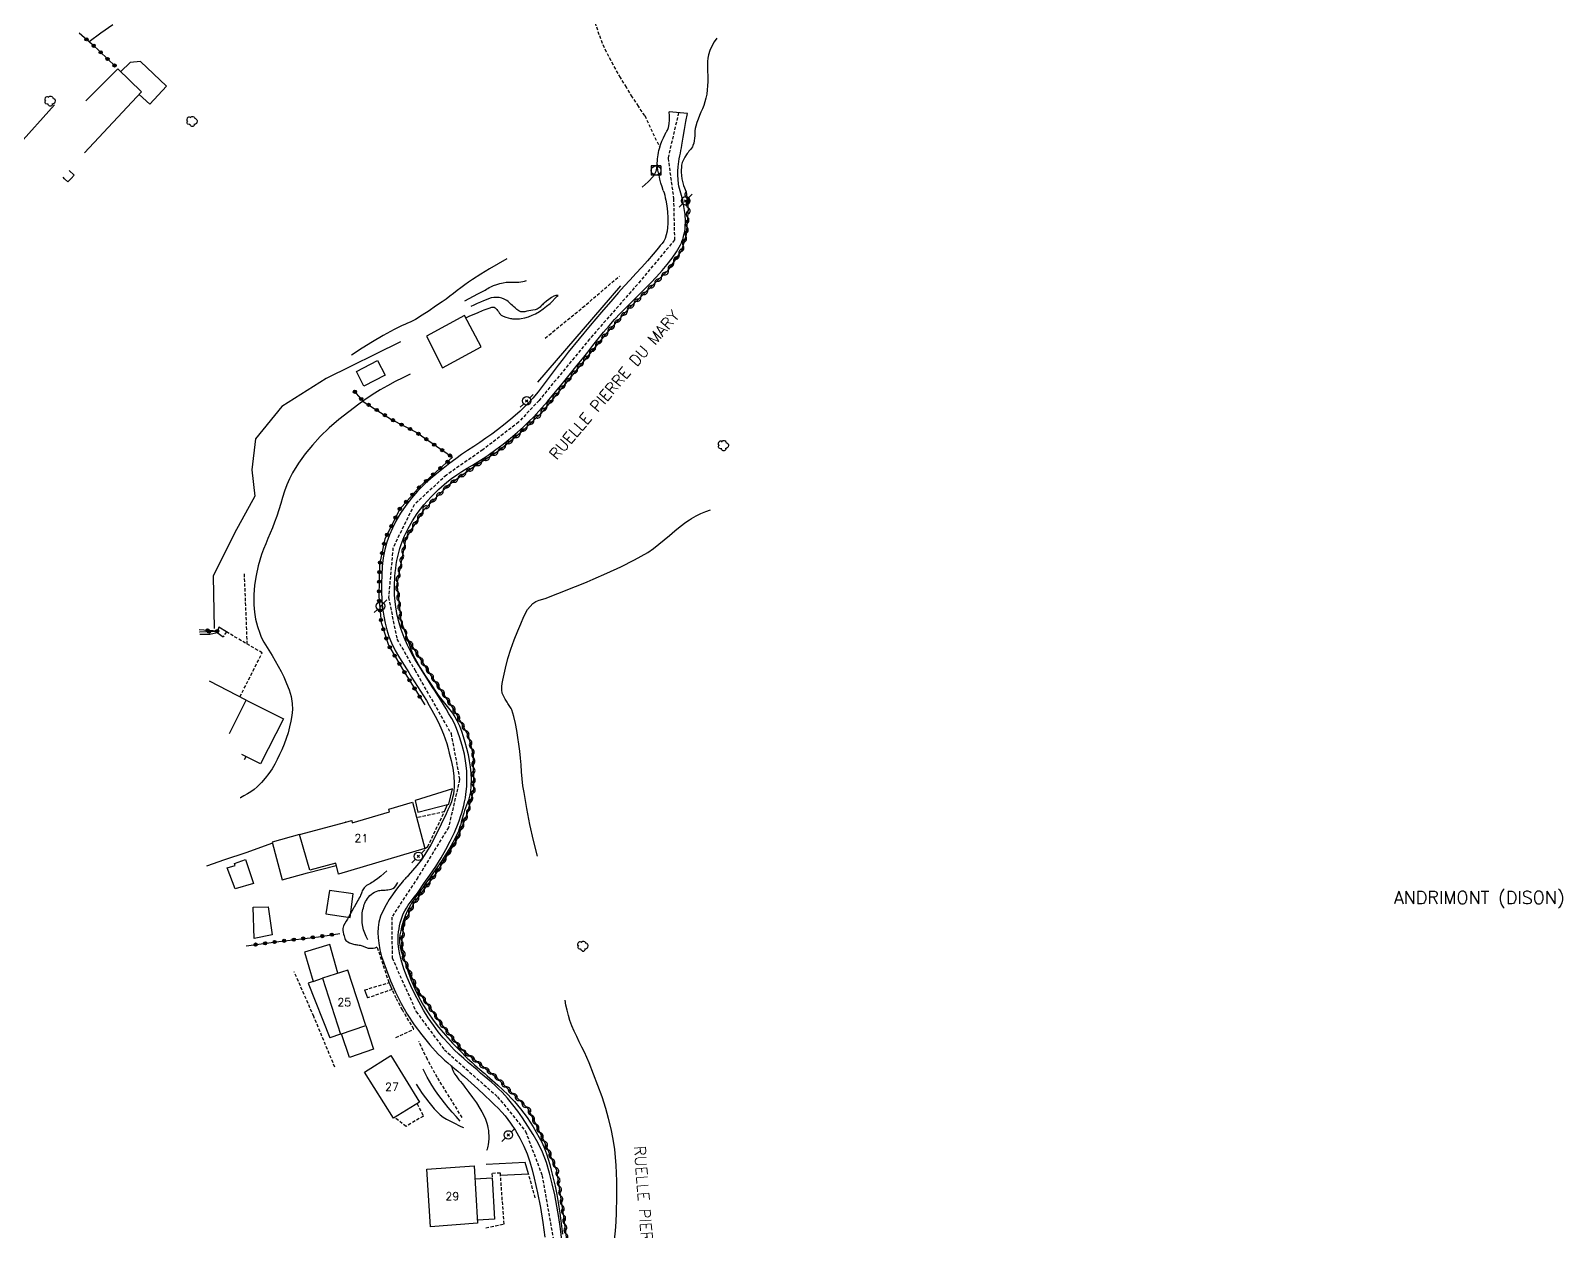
# Model space of a CAD drawing. Header units: millimetres. Extents: x 255999 to 257000, y 144000 to 145001.
# Drawn here: x 256298.5 to 256537.7, y 144705.5 to 144893 of the extents above; entities that cross this region are included whole.
import ezdxf
from ezdxf.enums import TextEntityAlignment as Align

# ---------------------------------------------------------------- set-up
doc = ezdxf.new("R2010")
doc.units = ezdxf.units.MM
doc.linetypes.add('DASHED', pattern=[0.75, 0.5, -0.25])
doc.layers.get('0').update_dxf_attribs({"linetype": 'CONTINUOUS'})
for name, color, linetype in [('W0001', 6, 'DASHED'), ('W0008', 7, 'CONTINUOUS'), ('W0017', 7, 'CONTINUOUS'), ('W0070', 7, 'DASHED'), ('W0101', 7, 'CONTINUOUS'), ('W0104', 1, 'CONTINUOUS'), ('W0105', 7, 'CONTINUOUS'), ('W0112', 1, 'DASHED'), ('W0211', 2, 'CONTINUOUS'), ('W0214', 2, 'CONTINUOUS'), ('W0300', 7, 'CONTINUOUS'), ('W0303', 7, 'CONTINUOUS'), ('W0310', 3, 'CONTINUOUS'), ('W0323', 7, 'CONTINUOUS'), ('W0333', 7, 'CONTINUOUS'), ('W0420', 7, 'CONTINUOUS'), ('W0473', 7, 'CONTINUOUS'), ('W0980', 7, 'CONTINUOUS'), ('W0989', 7, 'CONTINUOUS'), ('W0991', 7, 'CONTINUOUS')]:
    doc.layers.add(name, color=color, linetype=linetype)
doc.styles.get("Standard").update_dxf_attribs({"font": 'romans.shx', "width": 0.85})

# ---------------------------------------------------------------- blocks, each defined once
blk = doc.blocks.new('T300')
for p, q in [((-0.8, 0.51), (-0.86, 0.34)), ((-0.86, 0.34), (-0.86, 0.17)), ((-0.86, 0.17), (-0.74, 0.06)), ((-0.69, 0.63), (-0.8, 0.51)), ((-0.8, -0.06), (-0.74, 0.06)), ((-0.74, 0.06), (-0.69, 0.11)), ((-0.57, 0.69), (-0.69, 0.63)), ((-0.46, 0.69), (-0.57, 0.69)), ((-0.29, 0.63), (-0.46, 0.69)), ((-0.29, 0.63), (-0.17, 0.74)), ((-0.23, 0.57), (-0.29, 0.63)), ((-0.17, 0.74), (-0.06, 0.8)), ((-0.06, 0.8), (0.06, 0.8)), ((0.06, 0.8), (0.23, 0.74)), ((0.23, 0.74), (0.34, 0.63)), ((0.34, 0.63), (0.4, 0.51)), ((0.46, 0.46), (0.34, 0.46)), ((0.4, 0.51), (0.4, 0.46)), ((0.57, 0.4), (0.46, 0.46)), ((0.57, 0.4), (0.69, 0.29)), ((0.69, 0.29), (0.74, 0.17)), ((0.74, 0.06), (0.69, -0.17)), ((0.74, 0.17), (0.74, 0.06)), ((-0.8, -0.17), (-0.8, -0.06)), ((-0.8, -0.23), (-0.8, -0.17)), ((-0.74, -0.34), (-0.8, -0.23)), ((-0.69, -0.4), (-0.74, -0.34)), ((-0.51, -0.46), (-0.69, -0.4)), ((-0.4, -0.46), (-0.51, -0.46)), ((-0.4, -0.46), (-0.34, -0.46)), ((-0.34, -0.46), (-0.34, -0.4)), ((-0.34, -0.51), (-0.34, -0.46)), ((-0.29, -0.63), (-0.34, -0.51)), ((-0.17, -0.74), (-0.29, -0.63)), ((-0.06, -0.8), (-0.17, -0.74)), ((0.06, -0.8), (-0.06, -0.8)), ((0.17, -0.74), (0.06, -0.8)), ((0.23, -0.69), (0.17, -0.74)), ((0.29, -0.46), (0.23, -0.46)), ((0.29, -0.63), (0.23, -0.69)), ((0.46, -0.4), (0.29, -0.46)), ((0.34, -0.51), (0.29, -0.63)), ((0.34, -0.51), (0.34, -0.46)), ((0.57, -0.34), (0.46, -0.4)), ((0.63, -0.29), (0.57, -0.34)), ((0.69, -0.17), (0.63, -0.29))]:
    blk.add_line(p, q)
blk = doc.blocks.new('T420')
for p, q in [((0.75, 0.75), (-0.75, 0.75)), ((-0.75, 0.75), (-0.75, -0.75)), ((0.75, 0.75), (0.75, -0.75)), ((0.75, -0.75), (-0.75, -0.75))]:
    blk.add_line(p, q)
blk.add_ellipse((0, 0), major_axis=(-0.53, 0.53), ratio=1, start_param=3.926991, end_param=10.210176)
blk = doc.blocks.new('T473')
for p, q in [((-0.166667, 0.166667), (0.166667, -0.166667)), ((-0.166667, -0.166667), (0.166667, 0.166667)), ((0.500001, 0.500001), (1.000002, 1.000002)), ((-1.000002, -1.000002), (-0.500001, -0.500001))]:
    blk.add_line(p, q)
blk.add_ellipse((0, 0), major_axis=(0.471405, 0.471405), ratio=1, start_param=5.4977871438, end_param=11.780972451)
blk = doc.blocks.new('t310o')
at = {"color": 0, "linetype": 'Continuous'}
for centre, start, end in [((-0.5, 0.38), 216.8699, 323.1304), ((0.5, -0.37), 36.8699, 143.1303)]:
    blk.add_arc(centre, 0.625, start, end, dxfattribs=at)
blk = doc.blocks.new('t323o')
at = {"color": 0, "linetype": 'Continuous'}
for radius in [0.25, 0.15]:
    blk.add_circle((0, 0), radius, dxfattribs=at)

msp = doc.modelspace()

# ---------------------------------------------------------------- linework, layer by layer
at = {"layer": 'W0001'}
msp.add_lwpolyline([(256399.64, 144880.2), (256398, 144873.11), (256398.86, 144866.81), (256399.01, 144860.33), (256393.7, 144853.96), (256385.75, 144844.86), (256377.85, 144835.26), (256374.67, 144831.87), (256369.09, 144827.57), (256363.38, 144823.6), (256358.35, 144818.98), (256355.05, 144812.25), (256354.35, 144804.49), (256355.67, 144797.97), (256358.45, 144793.16), (256364.11, 144783.23), (256365.46, 144776.04), (256363.72, 144768.57), (256358.92, 144760.77), (256354.86, 144754.57), (256354.91, 144748.19), (256358.67, 144739.78), (256363.07, 144733.83), (256371.39, 144726.48), (256375.76, 144721.09), (256378.32, 144714.22), (256380.05, 144704.44)], dxfattribs=at)
at = {"layer": 'W0008'}
for points in [[(256381.41, 144704.08), (256381.19, 144705.87), (256380.95, 144707.65), (256380.66, 144709.43), (256380.3, 144711.2), (256379.92, 144712.89), (256379.5, 144714.57), (256379, 144716.24), (256378.38, 144717.86), (256377.72, 144719.26), (256376.96, 144720.61), (256376.13, 144721.91), (256375.27, 144723.19), (256374.53, 144724.24), (256373.76, 144725.26), (256372.94, 144726.25), (256372.08, 144727.2), (256371.55, 144727.74), (256371.01, 144728.25), (256370.45, 144728.75), (256369.88, 144729.24), (256369.31, 144729.72), (256368.74, 144730.19), (256368.17, 144730.68), (256367.6, 144731.17), (256366.85, 144731.82), (256366.09, 144732.47), (256365.33, 144733.13), (256364.61, 144733.83), (256363.75, 144734.74), (256362.91, 144735.68), (256362.1, 144736.66), (256361.35, 144737.67), (256360.55, 144738.84), (256359.82, 144740.04), (256359.13, 144741.27), (256358.48, 144742.52), (256357.86, 144743.82), (256357.28, 144745.14), (256356.76, 144746.48), (256356.33, 144747.86), (256356.13, 144748.7), (256355.96, 144749.55), (256355.86, 144750.41), (256355.85, 144751.27), (256355.87, 144751.76), (256355.92, 144752.24), (256355.99, 144752.73), (256356.08, 144753.2), (256356.19, 144753.68), (256356.32, 144754.15), (256356.48, 144754.61), (256356.66, 144755.06), (256356.89, 144755.53), (256357.15, 144755.98), (256357.43, 144756.42), (256357.74, 144756.83), (256358.05, 144757.24), (256358.37, 144757.65), (256358.68, 144758.06), (256358.98, 144758.48), (256359.89, 144759.8), (256360.82, 144761.12), (256361.72, 144762.46), (256362.57, 144763.83), (256363.31, 144765.13), (256364, 144766.44), (256364.65, 144767.79), (256365.21, 144769.17), (256365.42, 144769.73), (256365.61, 144770.29), (256365.79, 144770.86), (256365.96, 144771.43), (256366.11, 144772.01), (256366.24, 144772.59), (256366.35, 144773.17), (256366.44, 144773.76), (256366.56, 144774.97), (256366.6, 144776.18), (256366.56, 144777.4), (256366.44, 144778.61), (256366.2, 144779.99), (256365.87, 144781.36), (256365.46, 144782.7), (256364.98, 144784.02), (256364.63, 144784.81), (256364.22, 144785.58), (256363.79, 144786.32), (256363.35, 144787.07), (256362.94, 144787.77), (256362.51, 144788.47), (256362.07, 144789.15), (256361.63, 144789.84), (256361.19, 144790.52), (256360.75, 144791.21), (256360.31, 144791.9), (256359.89, 144792.59), (256359.21, 144793.68), (256358.53, 144794.77), (256357.89, 144795.89), (256357.31, 144797.04), (256356.8, 144798.24), (256356.34, 144799.46), (256355.96, 144800.7), (256355.66, 144801.97), (256355.44, 144803.41), (256355.31, 144804.86), (256355.29, 144806.31), (256355.34, 144807.76), (256355.4, 144808.4), (256355.47, 144809.03), (256355.55, 144809.66), (256355.66, 144810.28), (256355.79, 144810.91), (256355.94, 144811.53), (256356.12, 144812.14), (256356.32, 144812.74), (256356.82, 144814.03), (256357.41, 144815.27), (256358.09, 144816.47), (256358.85, 144817.62), (256359.88, 144818.95), (256360.99, 144820.2), (256362.19, 144821.38), (256363.44, 144822.48), (256364.21, 144823.09), (256365, 144823.65), (256365.82, 144824.17), (256366.65, 144824.68), (256367.48, 144825.17), (256368.31, 144825.67), (256369.12, 144826.19), (256369.92, 144826.74), (256371.1, 144827.59), (256372.26, 144828.46), (256373.4, 144829.35), (256374.51, 144830.29), (256375.38, 144831.08), (256376.22, 144831.9), (256377.04, 144832.73), (256377.84, 144833.59), (256379.17, 144835.09), (256380.45, 144836.63), (256381.72, 144838.18), (256382.98, 144839.73), (256383.82, 144840.75), (256384.64, 144841.79), (256385.46, 144842.82), (256386.28, 144843.86), (256387.11, 144844.89), (256387.94, 144845.91), (256388.79, 144846.92), (256389.66, 144847.92), (256390.56, 144848.9), (256391.49, 144849.85), (256392.44, 144850.79), (256393.39, 144851.72), (256394.34, 144852.65), (256395.28, 144853.59), (256396.19, 144854.57), (256397.07, 144855.57), (256397.85, 144856.51), (256398.62, 144857.47), (256399.33, 144858.47), (256399.93, 144859.55), (256400.08, 144859.89), (256400.22, 144860.23), (256400.34, 144860.58), (256400.44, 144860.93), (256400.53, 144861.28), (256400.61, 144861.64), (256400.66, 144862.01), (256400.7, 144862.37), (256400.73, 144863.33), (256400.65, 144864.29), (256400.52, 144865.23), (256400.36, 144866.17), (256400.29, 144866.54), (256400.19, 144866.91), (256400.09, 144867.28), (256399.98, 144867.64), (256399.87, 144868.01), (256399.77, 144868.38), (256399.68, 144868.75), (256399.62, 144869.12), (256399.56, 144869.78), (256399.54, 144870.43), (256399.55, 144871.09), (256399.6, 144871.74), (256399.64, 144872.17), (256399.7, 144872.6), (256399.76, 144873.02), (256399.84, 144873.45), (256399.93, 144873.87), (256400.01, 144874.29), (256400.09, 144874.71), (256400.17, 144875.14), (256400.38, 144876.37), (256400.59, 144877.61), (256400.8, 144878.84), (256401.02, 144880.07)], [(256397.24, 144868.04), (256397.06, 144868.63), (256396.9, 144869.23), (256396.74, 144869.83), (256396.6, 144870.43), (256396.51, 144870.82), (256396.42, 144871.21), (256396.35, 144871.61), (256396.32, 144872.02), (256396.32, 144872.34), (256396.33, 144872.67), (256396.35, 144873), (256396.39, 144873.33), (256396.44, 144873.65), (256396.5, 144873.98), (256396.57, 144874.3), (256396.65, 144874.62), (256396.83, 144875.19), (256397.05, 144875.75), (256397.3, 144876.3), (256397.55, 144876.84), (256397.61, 144876.97), (256397.68, 144877.1), (256397.75, 144877.22), (256397.82, 144877.35), (256397.89, 144877.48), (256397.96, 144877.61), (256398.01, 144877.74), (256398.06, 144877.88), (256398.18, 144878.48), (256398.24, 144879.1), (256398.24, 144879.71), (256398.18, 144880.33)], [(256401.02, 144880.07), (256398.18, 144880.33)], [(256397.24, 144868.04), (256397.37, 144867.68), (256397.48, 144867.31), (256397.57, 144866.93), (256397.64, 144866.56), (256397.79, 144865.65), (256397.9, 144864.73), (256397.97, 144863.81), (256397.96, 144862.89), (256397.92, 144862.29), (256397.85, 144861.7), (256397.72, 144861.11), (256397.53, 144860.55), (256397.32, 144860.16), (256397.07, 144859.8), (256396.79, 144859.46), (256396.52, 144859.12), (256395.67, 144858.09), (256394.79, 144857.07), (256393.89, 144856.07), (256392.98, 144855.08), (256392.06, 144854.09), (256391.15, 144853.11), (256390.25, 144852.11), (256389.36, 144851.1), (256387.6, 144849.05), (256385.86, 144846.98), (256384.13, 144844.89), (256382.42, 144842.8), (256381.61, 144841.78), (256380.83, 144840.75), (256380.06, 144839.72), (256379.29, 144838.68), (256378.51, 144837.64), (256377.7, 144836.62), (256376.87, 144835.63), (256375.99, 144834.67), (256374.9, 144833.61), (256373.76, 144832.6), (256372.58, 144831.63), (256371.39, 144830.69), (256370.48, 144830.01), (256369.55, 144829.35), (256368.61, 144828.71), (256367.66, 144828.08), (256366.71, 144827.45), (256365.77, 144826.81), (256364.84, 144826.15), (256363.93, 144825.47), (256362.63, 144824.44), (256361.33, 144823.38), (256360.08, 144822.27), (256358.9, 144821.08), (256357.95, 144819.98), (256357.06, 144818.84), (256356.24, 144817.64), (256355.5, 144816.39), (256354.96, 144815.33), (256354.49, 144814.25), (256354.09, 144813.13), (256353.78, 144811.99), (256353.53, 144810.67), (256353.38, 144809.35), (256353.31, 144808.01), (256353.28, 144806.69), (256353.28, 144805.4), (256353.32, 144804.11), (256353.42, 144802.82), (256353.6, 144801.55), (256353.81, 144800.49), (256354.08, 144799.44), (256354.41, 144798.41), (256354.8, 144797.41), (256355.39, 144796.2), (256356.08, 144795.04), (256356.8, 144793.9), (256357.51, 144792.77), (256357.96, 144792.03), (256358.42, 144791.3), (256358.89, 144790.57), (256359.36, 144789.84), (256359.82, 144789.11), (256360.28, 144788.38), (256360.72, 144787.63), (256361.14, 144786.88), (256361.63, 144785.97), (256362.1, 144785.05), (256362.54, 144784.11), (256362.94, 144783.16), (256363.2, 144782.42), (256363.44, 144781.68), (256363.64, 144780.92), (256363.81, 144780.16)], [(256363.81, 144780.16), (256364.12, 144779), (256364.37, 144777.82), (256364.53, 144776.62), (256364.6, 144775.42), (256364.6, 144774.86), (256364.55, 144774.32), (256364.48, 144773.77), (256364.36, 144773.23), (256364.16, 144772.57), (256363.9, 144771.93), (256363.62, 144771.3), (256363.33, 144770.68), (256362.58, 144769.06), (256361.8, 144767.44), (256360.97, 144765.86), (256360.04, 144764.32), (256359.43, 144763.46), (256358.78, 144762.63), (256358.09, 144761.83), (256357.4, 144761.04), (256357.3, 144760.91), (256357.19, 144760.79), (256357.08, 144760.67), (256356.96, 144760.56), (256356.85, 144760.44), (256356.74, 144760.32), (256356.63, 144760.2), (256356.52, 144760.07), (256355.98, 144759.4), (256355.46, 144758.72), (256354.95, 144758.03), (256354.46, 144757.32)], [(256354.46, 144757.32), (256353.99, 144756.47), (256353.52, 144755.61), (256353.11, 144754.72), (256352.83, 144753.77), (256352.71, 144752.95), (256352.68, 144752.13), (256352.73, 144751.32), (256352.82, 144750.51), (256353.01, 144749.46), (256353.28, 144748.43), (256353.61, 144747.43), (256353.97, 144746.43), (256354.68, 144744.62), (256355.45, 144742.83), (256356.31, 144741.08), (256357.27, 144739.38), (256358.36, 144737.73), (256359.54, 144736.15), (256360.79, 144734.62), (256362.12, 144733.16), (256362.6, 144732.68), (256363.1, 144732.21), (256363.61, 144731.77), (256364.13, 144731.33), (256364.66, 144730.9), (256365.18, 144730.47), (256365.7, 144730.04), (256366.21, 144729.59), (256367.26, 144728.66), (256368.3, 144727.72), (256369.34, 144726.77), (256370.35, 144725.8), (256370.92, 144725.25), (256371.49, 144724.69), (256372.04, 144724.11), (256372.55, 144723.5), (256373.38, 144722.38), (256374.16, 144721.22), (256374.87, 144720.02), (256375.5, 144718.77), (256376, 144717.56), (256376.41, 144716.32), (256376.77, 144715.06), (256377.09, 144713.79), (256377.62, 144711.51), (256378.07, 144709.2), (256378.45, 144706.88), (256378.78, 144704.56)]]:
    msp.add_lwpolyline(points, dxfattribs=at)
at = {"layer": 'W0017'}
for points in [[(256290.14, 144881.02), (256292.72, 144878.6), (256296.43, 144874.99), (256302.2, 144881.45)], [(256396.31, 144872.14), (256396.12, 144871.02), (256395.71, 144870.28), (256394.9, 144869.39), (256393.95, 144868.59)], [(256324.9, 144798.75), (256326.43, 144798.76), (256327.57, 144799.03)]]:
    msp.add_lwpolyline(points, dxfattribs=at)
at = {"layer": 'W0070'}
for points in [[(256394.37, 144879.75), (256393.38, 144881.21), (256392.42, 144882.68), (256391.49, 144884.18), (256390.59, 144885.69), (256389.84, 144887), (256389.1, 144888.32), (256388.41, 144889.66), (256387.78, 144891.03), (256387.26, 144892.39), (256386.79, 144893.77), (256386.38, 144895.17), (256386.01, 144896.58), (256385.46, 144898.75), (256384.96, 144900.94), (256384.57, 144903.16), (256384.35, 144905.41), (256384.33, 144905.99)], [(256394.37, 144879.75), (256396.7, 144874.77)]]:
    msp.add_lwpolyline(points, dxfattribs=at)
at = {"layer": 'W0101'}
msp.add_lwpolyline([(256306.89, 144873.93), (256315.77, 144883.47), (256312.08, 144887.08), (256307.1, 144882.06)], dxfattribs=at)
for points in [[(256366.21, 144848.52), (256360.29, 144845.3), (256362.79, 144840.37), (256368.82, 144843.64)], [(256340.45, 144767.46), (256347.67, 144769.39), (256347.65, 144769.4), (256348.62, 144769.65), (256348.69, 144769.3), (256354.52, 144771), (256354.4, 144771.43), (256358.11, 144772.52), (256360.04, 144765.26), (256346.53, 144761.25), (256346.11, 144762.96), (256342.04, 144761.91)], [(256350.81, 144737.63), (256347.98, 144746.27), (256344.06, 144745.01), (256346.86, 144736.26)], [(256354.7, 144732.94), (256359.2, 144725.64), (256355.15, 144723.14), (256350.62, 144730.33)], [(256367.7, 144715.71), (256368.26, 144706.73), (256360.93, 144706.2), (256360.34, 144715.21)]]:
    msp.add_lwpolyline(points, close=True, dxfattribs=at)
at = {"layer": 'W0104'}
for points in [[(256315.4, 144883.06), (256317.08, 144881.55), (256319.7, 144884.36), (256315.6, 144888.2), (256314, 144888.05), (256312.55, 144886.63)], [(256303.77, 144869.9), (256303.53, 144870.13)], [(256304.49, 144871.18), (256305.24, 144870.44), (256304.77, 144869.94)], [(256304.77, 144869.94), (256304.28, 144869.41), (256303.77, 144869.9)], [(256332.13, 144788.47), (256326.41, 144791.39)], [(256329.54, 144783.25), (256332.13, 144788.47), (256337.97, 144785.54)], [(256337.97, 144785.54), (256334.38, 144778.48), (256331.42, 144779.98)], [(256331.88, 144779.19), (256332.1, 144779.64)], [(256340.45, 144767.46), (256336.2, 144766.29), (256337.73, 144760.37), (256341.7, 144761.47), (256346.19, 144762.63)], [(256346.44, 144745.78), (256345.19, 144750.26), (256341.23, 144749.08), (256342.56, 144744.52), (256344.06, 144745.01)], [(256342.56, 144744.52), (256341.79, 144744.23), (256345.17, 144735.68)], [(256346.85, 144736.27), (256345.17, 144735.68)], [(256350.81, 144737.63), (256352.01, 144733.91), (256348.24, 144732.61), (256346.99, 144736.31)], [(256367.82, 144713.69), (256370.53, 144713.83), (256370.9, 144707.39), (256368.23, 144707.22)]]:
    msp.add_lwpolyline(points, dxfattribs=at)
for points in [[(256353.81, 144839.22), (256350.5, 144837.52), (256349.33, 144839.79), (256352.64, 144841.49)], [(256364.35, 144774.6), (256358.51, 144772.77), (256358.94, 144770.97), (256363.75, 144772.2)], [(256332.03, 144763.55), (256333.25, 144759.79), (256330.38, 144758.98), (256329.14, 144762.25), (256330.41, 144762.64), (256330.31, 144762.95), (256332.03, 144763.55)], [(256348.81, 144758.19), (256345.11, 144758.71), (256344.57, 144755.08), (256348.35, 144754.49), (256348.81, 144758.19)], [(256333.36, 144751.23), (256333.21, 144756.1), (256335.56, 144756.18), (256336.2, 144751.78)]]:
    msp.add_lwpolyline(points, close=True, dxfattribs=at)
at = {"layer": 'W0105'}
for points in [[(256329.03, 144799.11), (256327.86, 144799.86), (256327.57, 144799.03)], [(256327.57, 144799.03), (256328.54, 144798.36)], [(256363.09, 144771.03), (256363.54, 144772.14)], [(256354.93, 144743.27), (256354.44, 144744.32)], [(256350.62, 144743.18), (256351.08, 144741.93)], [(256371.85, 144714.23), (256376.21, 144714.47), (256375.71, 144716.23), (256369.6, 144715.92)]]:
    msp.add_lwpolyline(points, dxfattribs=at)
at = {"layer": 'W0112'}
for points in [[(256378.81, 144845.01), (256384.66, 144849.76), (256390.4, 144854.69)], [(256332.3, 144797.19), (256331.85, 144808.32)], [(256331.15, 144788.97), (256334.62, 144795.84), (256329.03, 144799.11), (256328.54, 144798.36)], [(256360.04, 144765.26), (256360.46, 144765.53), (256363.09, 144771.03), (256358.76, 144770.06)], [(256350.62, 144743.18), (256354.44, 144744.32), (256352.6, 144749.89)], [(256345.97, 144731.12), (256342.68, 144739.02), (256339.63, 144746.02)], [(256355.51, 144735.73), (256358.3, 144737.07), (256356.53, 144740.05), (256355.55, 144741.88), (256354.93, 144743.27), (256351.08, 144741.93)], [(256365.85, 144723.26), (256361.97, 144729.53), (256360.42, 144732.31), (256359.08, 144735.13)], [(256358.81, 144725.4), (256359.79, 144723.48), (256357.09, 144721.87), (256355.3, 144723.23)], [(256369.55, 144706.02), (256372.39, 144706.62), (256371.82, 144714.58), (256370.46, 144714.5), (256370.53, 144713.83)], [(256377.26, 144710.69), (256376.21, 144714.47)]]:
    msp.add_lwpolyline(points, dxfattribs=at)
at = {"layer": 'W0211'}
for points in [[(256405.61, 144891.86), (256405.18, 144891.26), (256404.82, 144890.62), (256404.53, 144889.94), (256404.32, 144889.24), (256404.21, 144888.72), (256404.16, 144888.19), (256404.15, 144887.67), (256404.16, 144887.14), (256404.18, 144886.62), (256404.2, 144886.1), (256404.21, 144885.58), (256404.19, 144885.06), (256404.15, 144884.41), (256404.11, 144883.76), (256404.04, 144883.12), (256403.92, 144882.48), (256403.77, 144881.92), (256403.58, 144881.36), (256403.36, 144880.82), (256403.13, 144880.29), (256402.9, 144879.76), (256402.68, 144879.22), (256402.48, 144878.67), (256402.32, 144878.11), (256402.24, 144877.74), (256402.2, 144877.36), (256402.18, 144876.97), (256402.16, 144876.59), (256402.14, 144876.21), (256402.09, 144875.82), (256402.02, 144875.44), (256401.89, 144875.07), (256401.8, 144874.87), (256401.68, 144874.68), (256401.55, 144874.51), (256401.4, 144874.34), (256401.26, 144874.18), (256401.12, 144874.01), (256400.99, 144873.84), (256400.87, 144873.66), (256400.64, 144873.27), (256400.4, 144872.87), (256400.21, 144872.44), (256400.1, 144871.99), (256400.05, 144870.92), (256400.15, 144869.86), (256400.42, 144868.82), (256400.83, 144867.84)], [(256372.84, 144857.37), (256371.46, 144856.61), (256370.1, 144855.82), (256368.76, 144854.99), (256367.44, 144854.14), (256366.84, 144853.72), (256366.25, 144853.3), (256365.66, 144852.86), (256365.08, 144852.42), (256364.5, 144851.98), (256363.92, 144851.54), (256363.33, 144851.11), (256362.74, 144850.68), (256361.71, 144849.97), (256360.68, 144849.26), (256359.63, 144848.57), (256358.55, 144847.93), (256358.15, 144847.71), (256357.74, 144847.51), (256357.32, 144847.32), (256356.9, 144847.14), (256356.48, 144846.95), (256356.06, 144846.77), (256355.65, 144846.57), (256355.24, 144846.36), (256353.54, 144845.42), (256351.86, 144844.44), (256350.21, 144843.41), (256348.58, 144842.35)], [(256380.82, 144851.68), (256380.66, 144851.67), (256380.5, 144851.64), (256380.34, 144851.6), (256380.19, 144851.55), (256379.78, 144851.32), (256379.39, 144851.05), (256379.02, 144850.75), (256378.66, 144850.46), (256378.52, 144850.35), (256378.39, 144850.22), (256378.26, 144850.09), (256378.14, 144849.97), (256378.01, 144849.84), (256377.87, 144849.72), (256377.72, 144849.62), (256377.55, 144849.53), (256377.24, 144849.42), (256376.9, 144849.36), (256376.57, 144849.33), (256376.24, 144849.28), (256375.96, 144849.22), (256375.66, 144849.13), (256375.35, 144849.08), (256375.03, 144849.1), (256374.69, 144849.25), (256374.39, 144849.48), (256374.13, 144849.73), (256373.87, 144849.96), (256373.69, 144850.11), (256373.52, 144850.26), (256373.35, 144850.42), (256373.18, 144850.57), (256373.01, 144850.73), (256372.82, 144850.87), (256372.63, 144851), (256372.42, 144851.11), (256372.02, 144851.25), (256371.61, 144851.33), (256371.2, 144851.37), (256370.78, 144851.36), (256370.37, 144851.28), (256369.97, 144851.14), (256369.58, 144850.98), (256369.2, 144850.82), (256368.69, 144850.61), (256368.19, 144850.4), (256367.69, 144850.17), (256367.2, 144849.93)], [(256357.75, 144839.39), (256356.56, 144838.81), (256355.38, 144838.2), (256354.21, 144837.57), (256353.06, 144836.9), (256352.2, 144836.38), (256351.35, 144835.84), (256350.52, 144835.27), (256349.7, 144834.68), (256348.13, 144833.5), (256346.59, 144832.28), (256345.1, 144830.99), (256343.69, 144829.61), (256342.48, 144828.3), (256341.33, 144826.92), (256340.27, 144825.47), (256339.34, 144823.94), (256338.88, 144823.02), (256338.47, 144822.07), (256338.12, 144821.1), (256337.8, 144820.12), (256337.51, 144819.15), (256337.21, 144818.17), (256336.9, 144817.19), (256336.56, 144816.23), (256336.23, 144815.38), (256335.89, 144814.55), (256335.53, 144813.71), (256335.18, 144812.88), (256334.84, 144812.04), (256334.52, 144811.19), (256334.23, 144810.32), (256333.99, 144809.45), (256333.67, 144807.94), (256333.43, 144806.42), (256333.3, 144804.88), (256333.3, 144803.34), (256333.4, 144802.2), (256333.59, 144801.08), (256333.87, 144799.97), (256334.23, 144798.89), (256334.42, 144798.42), (256334.64, 144797.97), (256334.88, 144797.53), (256335.13, 144797.1), (256335.39, 144796.68), (256335.66, 144796.26), (256335.91, 144795.83), (256336.16, 144795.4), (256336.63, 144794.58), (256337.11, 144793.76), (256337.57, 144792.93), (256337.98, 144792.07), (256338.41, 144791.07), (256338.81, 144790.05), (256339.13, 144789), (256339.32, 144787.91), (256339.34, 144786.98), (256339.26, 144786.06), (256339.1, 144785.15), (256338.91, 144784.26), (256338.67, 144783.35), (256338.37, 144782.45), (256338.04, 144781.57), (256337.68, 144780.7), (256337.34, 144779.94), (256336.98, 144779.19), (256336.59, 144778.45), (256336.16, 144777.74), (256335.64, 144776.98), (256335.1, 144776.25), (256334.5, 144775.56), (256333.85, 144774.91), (256333.37, 144774.51), (256332.85, 144774.15), (256332.31, 144773.81), (256331.77, 144773.49), (256331.5, 144773.34), (256331.21, 144773.21), (256331.2, 144773.2)], [(256357.28, 144798.14), (256357.52, 144797.34), (256357.8, 144796.54), (256358.12, 144795.76), (256358.48, 144795), (256359.25, 144793.59), (256360.1, 144792.22), (256360.99, 144790.88), (256361.9, 144789.55), (256362.28, 144789.01), (256362.69, 144788.49), (256363.1, 144787.97), (256363.52, 144787.46), (256363.94, 144786.94), (256364.33, 144786.4), (256364.7, 144785.85), (256365.04, 144785.27), (256365.43, 144784.46), (256365.75, 144783.61), (256366.03, 144782.75), (256366.29, 144781.89), (256366.54, 144780.93), (256366.77, 144779.96), (256366.96, 144778.99), (256367.09, 144778.01), (256367.18, 144777.04), (256367.24, 144776.06), (256367.23, 144775.09), (256367.13, 144774.11), (256367.05, 144773.68), (256366.95, 144773.26), (256366.82, 144772.85), (256366.68, 144772.44), (256366.53, 144772.03), (256366.38, 144771.63), (256366.24, 144771.22), (256366.11, 144770.81), (256366, 144770.46), (256365.91, 144770.11), (256365.81, 144769.75), (256365.72, 144769.4), (256365.62, 144769.04), (256365.51, 144768.69), (256365.39, 144768.34), (256365.26, 144768), (256364.85, 144767.1), (256364.4, 144766.23), (256363.91, 144765.38), (256363.41, 144764.54), (256362.61, 144763.28), (256361.76, 144762.05), (256360.9, 144760.84), (256360.04, 144759.63), (256359.75, 144759.23), (256359.46, 144758.84), (256359.16, 144758.45), (256358.86, 144758.06), (256358.56, 144757.66), (256358.28, 144757.26), (256358.01, 144756.85), (256357.77, 144756.42), (256357.34, 144755.6), (256356.97, 144754.75), (256356.65, 144753.88), (256356.39, 144752.99), (256356.25, 144752.4), (256356.14, 144751.8), (256356.08, 144751.19), (256356.09, 144750.58), (256356.18, 144749.86), (256356.34, 144749.17), (256356.58, 144748.49), (256356.87, 144747.83)], [(256354.11, 144761.78), (256353.63, 144761.37), (256353.15, 144760.97), (256352.66, 144760.58), (256352.15, 144760.2), (256351.96, 144760.07), (256351.75, 144759.95), (256351.54, 144759.83), (256351.33, 144759.72), (256351.12, 144759.6), (256350.92, 144759.47), (256350.72, 144759.31), (256350.55, 144759.14), (256350.44, 144758.99), (256350.34, 144758.82), (256350.26, 144758.65), (256350.19, 144758.48), (256350.12, 144758.3), (256350.06, 144758.13), (256349.99, 144757.96), (256349.91, 144757.79), (256349.79, 144757.55), (256349.66, 144757.32), (256349.53, 144757.09), (256349.4, 144756.85), (256349.26, 144756.62), (256349.13, 144756.39), (256349, 144756.16), (256348.87, 144755.93), (256348.63, 144755.51), (256348.38, 144755.09), (256348.15, 144754.66), (256347.92, 144754.23), (256347.73, 144753.9), (256347.52, 144753.55), (256347.34, 144753.19), (256347.23, 144752.8), (256347.22, 144752.49), (256347.26, 144752.19), (256347.33, 144751.9), (256347.41, 144751.61), (256347.46, 144751.43), (256347.51, 144751.24), (256347.59, 144751.05), (256347.71, 144750.88), (256347.98, 144750.68), (256348.28, 144750.54), (256348.59, 144750.44), (256348.9, 144750.35), (256349.07, 144750.3), (256349.24, 144750.26), (256349.41, 144750.23), (256349.58, 144750.21), (256349.75, 144750.18), (256349.92, 144750.16), (256350.09, 144750.13), (256350.26, 144750.08), (256350.39, 144750.04), (256350.52, 144749.99), (256350.65, 144749.93), (256350.78, 144749.87), (256350.9, 144749.82), (256351.04, 144749.77), (256351.17, 144749.73), (256351.32, 144749.7), (256351.64, 144749.69), (256351.97, 144749.72), (256352.29, 144749.78), (256352.6, 144749.89)], [(256356.87, 144747.83), (256357.31, 144746.31), (256357.84, 144744.82), (256358.44, 144743.36), (256359.13, 144741.93), (256359.8, 144740.73), (256360.55, 144739.58), (256361.34, 144738.46), (256362.18, 144737.37), (256363.23, 144736.11), (256364.33, 144734.89), (256365.47, 144733.71), (256366.64, 144732.55), (256367.01, 144732.19), (256367.4, 144731.84), (256367.79, 144731.49), (256368.18, 144731.14), (256368.58, 144730.8), (256368.97, 144730.46), (256369.37, 144730.11), (256369.76, 144729.76), (256370.58, 144729.04), (256371.4, 144728.32), (256372.21, 144727.59), (256373, 144726.83), (256373.52, 144726.3), (256374.02, 144725.75), (256374.51, 144725.2), (256374.98, 144724.62), (256375.5, 144723.93), (256376, 144723.23), (256376.47, 144722.51), (256376.93, 144721.78), (256377.42, 144720.96), (256377.88, 144720.13), (256378.32, 144719.28), (256378.71, 144718.41), (256379.03, 144717.58), (256379.3, 144716.74), (256379.54, 144715.89), (256379.77, 144715.04), (256380.08, 144713.78), (256380.36, 144712.52), (256380.61, 144711.25), (256380.83, 144709.98), (256381.09, 144708.33), (256381.31, 144706.68), (256381.51, 144705.03)], [(256364.18, 144731.36), (256364.23, 144731.11), (256364.3, 144730.87), (256364.39, 144730.63), (256364.5, 144730.4), (256364.68, 144730.07), (256364.89, 144729.76), (256365.12, 144729.45), (256365.35, 144729.16), (256365.59, 144728.87), (256365.83, 144728.58), (256366.07, 144728.29), (256366.29, 144727.99), (256366.89, 144727.18), (256367.49, 144726.37), (256368.07, 144725.54), (256368.61, 144724.68), (256368.92, 144724.13), (256369.21, 144723.56), (256369.47, 144722.98), (256369.69, 144722.38), (256369.8, 144722.01), (256369.88, 144721.63), (256369.94, 144721.24), (256369.98, 144720.85), (256370, 144720.38), (256370.01, 144719.92), (256369.98, 144719.45), (256369.92, 144718.98), (256369.88, 144718.76), (256369.82, 144718.53), (256369.75, 144718.31), (256369.66, 144718.1)], [(256358.69, 144728.45), (256359.15, 144727.73), (256359.63, 144727.02), (256360.13, 144726.33), (256360.65, 144725.65), (256361.06, 144725.13), (256361.48, 144724.62), (256361.93, 144724.13), (256362.42, 144723.67), (256362.9, 144723.32), (256363.4, 144723.01), (256363.93, 144722.73), (256364.45, 144722.45), (256364.84, 144722.25), (256365.24, 144722.04), (256365.65, 144721.85), (256366.06, 144721.67)]]:
    msp.add_lwpolyline(points, dxfattribs=at)
at = {"layer": 'W0214'}
for points in [[(256307.59, 144891.32), (256309.42, 144892.68), (256311.28, 144894)], [(256366.25, 144850.85), (256366.94, 144851.2), (256367.64, 144851.55), (256368.32, 144851.9), (256369.01, 144852.27), (256369.23, 144852.38), (256369.45, 144852.51), (256369.66, 144852.64), (256369.88, 144852.77), (256370.09, 144852.89), (256370.31, 144853.01), (256370.54, 144853.12), (256370.77, 144853.22), (256371.25, 144853.39), (256371.74, 144853.53), (256372.24, 144853.64), (256372.74, 144853.72), (256372.99, 144853.75), (256373.23, 144853.76), (256373.48, 144853.75), (256373.73, 144853.75), (256373.97, 144853.74), (256374.22, 144853.73), (256374.47, 144853.74), (256374.71, 144853.76), (256375.01, 144853.8), (256375.31, 144853.85), (256375.61, 144853.92), (256375.91, 144854)], [(256366.4, 144848.17), (256367.05, 144848.46), (256367.7, 144848.75), (256368.35, 144849.02), (256369.02, 144849.29), (256369.31, 144849.4), (256369.6, 144849.52), (256369.89, 144849.63), (256370.2, 144849.72), (256370.35, 144849.76), (256370.5, 144849.81), (256370.67, 144849.83), (256370.83, 144849.81), (256371, 144849.72), (256371.14, 144849.6), (256371.26, 144849.46), (256371.37, 144849.32), (256371.44, 144849.24), (256371.51, 144849.15), (256371.57, 144849.05), (256371.63, 144848.96), (256371.69, 144848.86), (256371.76, 144848.77), (256371.84, 144848.69), (256371.92, 144848.61), (256372.27, 144848.41), (256372.65, 144848.28), (256373.03, 144848.18), (256373.41, 144848.09), (256373.56, 144848.06), (256373.72, 144848.03), (256373.87, 144848.01), (256374.02, 144848), (256374.29, 144847.99), (256374.55, 144847.99), (256374.82, 144848.01), (256375.08, 144848.04), (256375.66, 144848.17), (256376.22, 144848.35), (256376.77, 144848.56), (256377.3, 144848.81), (256377.91, 144849.15), (256378.49, 144849.55), (256379.04, 144849.97), (256379.57, 144850.42), (256379.68, 144850.51), (256379.79, 144850.61), (256379.89, 144850.72), (256379.99, 144850.82), (256380.09, 144850.93), (256380.19, 144851.04), (256380.29, 144851.15), (256380.39, 144851.25), (256380.5, 144851.36), (256380.6, 144851.47), (256380.71, 144851.57), (256380.82, 144851.68)], [(256401.37, 144816.64), (256401.67, 144816.83), (256402.39, 144817.23), (256403.12, 144817.6), (256403.88, 144817.92), (256404.65, 144818.19)], [(256377.62, 144764.07), (256377, 144766.54), (256376.44, 144769.02), (256375.95, 144771.52), (256375.51, 144774.02), (256375.35, 144775.09), (256375.23, 144776.17), (256375.13, 144777.24), (256375.04, 144778.32), (256374.95, 144779.4), (256374.84, 144780.47), (256374.72, 144781.55), (256374.56, 144782.62), (256374.38, 144783.7), (256374.19, 144784.8), (256373.94, 144785.88), (256373.59, 144786.94), (256373.51, 144787.12), (256373.41, 144787.29), (256373.31, 144787.46), (256373.2, 144787.63), (256373.09, 144787.79), (256372.98, 144787.95), (256372.88, 144788.12), (256372.78, 144788.29), (256372.59, 144788.59), (256372.4, 144788.89), (256372.23, 144789.21), (256372.12, 144789.56), (256372.06, 144790.06), (256372.06, 144790.56), (256372.1, 144791.06), (256372.18, 144791.55), (256372.28, 144792.02), (256372.39, 144792.5), (256372.51, 144792.97), (256372.62, 144793.44), (256372.99, 144794.93), (256373.44, 144796.41), (256373.95, 144797.86), (256374.53, 144799.28), (256374.99, 144800.38), (256375.46, 144801.5), (256376.06, 144802.59), (256376.88, 144803.53), (256377.36, 144803.84), (256377.9, 144804.05), (256378.44, 144804.2), (256378.96, 144804.37), (256379.87, 144804.74), (256380.79, 144805.1), (256381.71, 144805.47), (256382.63, 144805.83), (256383.55, 144806.19), (256384.47, 144806.57), (256385.38, 144806.95), (256386.29, 144807.35), (256388.46, 144808.31), (256390.62, 144809.29), (256392.75, 144810.35), (256394.82, 144811.53), (256395.72, 144812.14), (256396.58, 144812.79), (256397.42, 144813.48), (256398.23, 144814.19), (256399.05, 144814.9), (256399.89, 144815.58), (256400.76, 144816.24), (256401.37, 144816.64)], [(256351.12, 144751.02), (256350.86, 144751.52), (256350.64, 144752.03), (256350.46, 144752.57), (256350.33, 144753.11), (256350.25, 144753.64), (256350.21, 144754.18), (256350.21, 144754.71), (256350.26, 144755.25), (256350.3, 144755.5), (256350.35, 144755.76), (256350.42, 144756.01), (256350.49, 144756.26), (256350.57, 144756.51), (256350.67, 144756.75), (256350.78, 144756.98), (256350.9, 144757.22), (256351.05, 144757.46), (256351.22, 144757.69), (256351.42, 144757.91), (256351.64, 144758.1), (256351.88, 144758.28), (256352.14, 144758.44), (256352.41, 144758.57), (256352.69, 144758.67), (256352.86, 144758.71), (256353.02, 144758.74), (256353.19, 144758.76), (256353.35, 144758.77), (256353.52, 144758.77), (256353.69, 144758.78), (256353.85, 144758.79), (256354.02, 144758.81), (256354.26, 144758.84), (256354.51, 144758.86), (256354.77, 144758.91), (256355, 144759.01), (256355.26, 144759.19), (256355.47, 144759.42), (256355.65, 144759.68), (256355.78, 144759.96)], [(256389.64, 144704.16), (256389.8, 144705.55), (256389.91, 144706.96), (256389.97, 144708.36), (256390, 144710.84), (256390, 144713.31), (256389.9, 144715.79), (256389.68, 144718.26), (256389.43, 144719.88), (256389.1, 144721.49), (256388.71, 144723.09), (256388.27, 144724.67), (256387.7, 144726.48), (256387.06, 144728.26), (256386.37, 144730.03), (256385.67, 144731.79), (256385.31, 144732.62), (256384.93, 144733.45), (256384.53, 144734.26), (256384.13, 144735.08), (256383.74, 144735.9), (256383.36, 144736.72), (256383, 144737.56), (256382.69, 144738.42), (256382.44, 144739.2), (256382.23, 144740), (256382.05, 144740.8), (256381.91, 144741.61)], [(256365.54, 144722.7), (256364.9, 144723.39), (256364.28, 144724.09), (256363.67, 144724.81), (256363.09, 144725.53), (256362.56, 144726.2), (256362.05, 144726.88), (256361.56, 144727.58), (256361.1, 144728.29), (256360.73, 144728.91), (256360.38, 144729.54), (256360.05, 144730.18), (256359.74, 144730.83)]]:
    msp.add_lwpolyline(points, dxfattribs=at)
at = {"layer": 'W0300'}
msp.add_lwpolyline([(256356.23, 144844.44), (256344.61, 144838.69), (256337.71, 144834.32), (256333.59, 144829.28), (256332.99, 144824.44), (256333.49, 144820.32), (256330.3, 144814.55), (256326.98, 144807.82), (256327.1, 144799.64)], dxfattribs=at)
at = {"layer": 'W0303'}
msp.add_lwpolyline([(256377.65, 144838.1), (256390.65, 144853.15)], dxfattribs=at)
at = {"layer": 'W0310'}
for points in [[(256400.83, 144867.84), (256401.15, 144865.19), (256400.85, 144861.15), (256400.11, 144858.69), (256397.92, 144855.51), (256391.99, 144849.72), (256388.11, 144845.44), (256382.17, 144838.19), (256378.11, 144833.24), (256374.91, 144830.14), (256371.53, 144827.33), (256367.85, 144824.99), (256363.66, 144821.98), (256359.8, 144818.13), (256357.03, 144813.76), (256355.64, 144806.6), (256356.26, 144800.88), (256357.28, 144798.14)], [(256356.87, 144747.83), (256356.44, 144750.51), (256356.78, 144753.64), (256358.31, 144756.66), (256361.87, 144761.54), (256365.01, 144766.64), (256366.63, 144770.63), (256367.65, 144774.46), (256367.6, 144779.87), (256366.86, 144782.85), (256364.45, 144787.2), (256361.11, 144792.15), (256358.39, 144796.38), (256357.28, 144798.14)], [(256383.36, 144675.17), (256383.72, 144680.48), (256383.38, 144688.45), (256383.03, 144697.58), (256381.72, 144707.81), (256380.66, 144715), (256378.77, 144719.36), (256376.19, 144724.54), (256371.43, 144729.31), (256365.89, 144733.79), (256362.81, 144737.55), (256358.79, 144743.34), (256356.87, 144747.83)]]:
    msp.add_lwpolyline(points, dxfattribs=at)
at = {"layer": 'W0323'}
for points in [[(256306.06, 144892.67), (256308.07, 144890.9), (256311.67, 144887.48)], [(256348.95, 144836.79), (256350.41, 144835.12), (256354.82, 144832.29), (256358.65, 144830.32), (256364.34, 144826.39), (256359.25, 144821.83), (256356.1, 144818.3), (256353.8, 144813.63), (256352.96, 144809.62), (256352.84, 144804.62), (256353.21, 144800.58), (256354.33, 144797.05), (256356.7, 144793.04), (256360.01, 144787.73)], [(256324.83, 144799.11), (256324.89, 144799.1), (256327.71, 144799.2), (256324.77, 144799.45)], [(256332.11, 144750.06), (256337.22, 144750.76), (256343.41, 144751.5), (256346.75, 144752)]]:
    msp.add_lwpolyline(points, dxfattribs=at)
at = {"layer": 'W0333'}
msp.add_lwpolyline([(256336.25, 144766.11), (256332.05, 144764.61), (256328.73, 144763.48), (256325.94, 144762.53)], dxfattribs=at)

# ---------------------------------------------------------------- block references
at = {"layer": 'W0300'}
for p in [(256301.54, 144882.01), (256323.71, 144878.83), (256406.68, 144828.19), (256384.74, 144750.01)]:
    msp.add_blockref('T300', p, dxfattribs=at)
at = {"layer": 'W0310'}
for p, rotation in [((256400.95, 144866.89), 276.7123447756878), ((256401.12, 144865.41), 276.7123447756878), ((256400.94, 144862.41), 265.7792852042927), ((256401.05, 144863.91), 265.7792852042927), ((256400.35, 144859.49), 253.2024343725749), ((256400.78, 144860.93), 253.2024343725749), ((256399.73, 144858.14), 235.5617092329157), ((256398.03, 144855.67), 235.5617092329157), ((256398.88, 144856.91), 235.5617092329157), ((256394.84, 144852.5), 224.2960599735351), ((256395.92, 144853.55), 224.2960599735351), ((256396.99, 144854.6), 224.2960599735351), ((256392.7, 144850.41), 224.2960599735351), ((256393.77, 144851.45), 224.2960599735351), ((256390.64, 144848.23), 227.7710066028303), ((256391.64, 144849.34), 227.7710066028303), ((256388.62, 144846.01), 227.7710066028303), ((256389.63, 144847.12), 227.7710066028303), ((256386.69, 144843.71), 230.6796298874105), ((256387.64, 144844.87), 230.6796298874105), ((256384.79, 144841.39), 230.6796298874105), ((256385.74, 144842.55), 230.6796298874105), ((256382.89, 144839.07), 230.6796298874105), ((256383.84, 144840.23), 230.6796298874105), ((256380.98, 144836.75), 230.6003278980504), ((256381.94, 144837.91), 230.6003278980504), ((256378.13, 144833.27), 230.6003278980504), ((256379.08, 144834.43), 230.6003278980504), ((256380.03, 144835.59), 230.6003278980504), ((256375.98, 144831.18), 224.1733701959794), ((256377.06, 144832.22), 224.1733701959794), ((256373.75, 144829.17), 219.738693444046), ((256374.9, 144830.13), 219.738693444046), ((256370.17, 144826.46), 212.4510390101168), ((256371.43, 144827.27), 212.4510390101168), ((256372.6, 144828.22), 219.738693444046), ((256366.43, 144823.97), 215.6512112752524), ((256367.65, 144824.84), 215.6512112752524), ((256368.9, 144825.66), 212.4510390101168), ((256363.99, 144822.22), 215.6512112752524), ((256365.21, 144823.09), 215.6512112752524), ((256360.76, 144819.09), 225.0074361815156), ((256361.82, 144820.15), 225.0074361815156), ((256362.89, 144821.21), 225.0074361815156), ((256358.92, 144816.74), 237.6060932253255), ((256359.73, 144818.01), 237.6060932253255), ((256357.32, 144814.21), 237.6060932253255), ((256358.12, 144815.47), 237.6060932253255), ((256356.85, 144812.81), 259.0103760242004), ((256356.28, 144809.86), 259.0103760242004), ((256356.56, 144811.34), 259.0103760242004), ((256355.7, 144806.92), 259.0103760242004), ((256355.99, 144808.39), 259.0103760242004), ((256355.77, 144805.43), 276.1650836136757), ((256355.93, 144803.94), 276.1650836136757), ((256356.09, 144802.45), 276.1650836136757), ((256356.25, 144800.96), 276.1650836136757), ((256356.76, 144799.55), 290.4781479346886), ((256357.59, 144797.65), 121.9499714467569), ((256358.38, 144796.38), 121.9499714467569), ((256359.2, 144795.12), 122.8399691357216), ((256360.01, 144793.86), 122.8399691357216), ((256360.82, 144792.6), 122.8399691357216), ((256361.65, 144791.35), 124.0203449639789), ((256362.49, 144790.11), 124.0203449639789), ((256363.33, 144788.86), 124.0203449639789), ((256364.17, 144787.62), 124.0203449639789), ((256364.94, 144786.33), 119.0043240735895), ((256365.66, 144785.02), 119.0043240735895), ((256366.39, 144783.71), 119.0043240735895), ((256366.99, 144782.34), 103.7556059328629), ((256367.35, 144780.89), 103.7556059328629), ((256367.6, 144779.42), 90.5511077786595), ((256367.61, 144777.92), 90.5511077786595), ((256367.63, 144776.42), 90.5511077786595), ((256367.38, 144773.45), 75.11886104934777), ((256367.64, 144774.92), 90.5511077786595), ((256366.99, 144772), 75.11886104934777), ((256366.04, 144769.17), 67.95643098668492), ((256366.6, 144770.56), 67.95643098668492), ((256364.87, 144766.41), 58.3799631269767), ((256365.47, 144767.78), 67.95643098668492), ((256363.3, 144763.85), 58.3799631269767), ((256364.08, 144765.13), 58.3799631269767), ((256362.51, 144762.57), 58.3799631269767), ((256360.82, 144760.1), 53.80735279800304), ((256361.71, 144761.31), 53.80735279800304), ((256359.05, 144757.68), 53.80735279800304), ((256359.93, 144758.89), 53.80735279800304), ((256357.52, 144755.11), 63.2913696177382), ((256358.2, 144756.45), 63.2913696177382), ((256356.85, 144753.77), 63.2913696177382), ((256356.64, 144752.29), 83.77844953979448), ((256356.47, 144750.8), 83.77844953979448), ((256356.63, 144749.32), 99.1630212170919), ((256356.96, 144747.63), 113.1001495395613), ((256357.55, 144746.25), 113.1001495395613), ((256358.14, 144744.87), 113.1001495395613), ((256358.73, 144743.49), 113.1001495395613), ((256359.55, 144742.24), 124.7501857708938), ((256360.41, 144741.01), 124.7501857708938), ((256361.26, 144739.78), 124.7501857708938), ((256362.12, 144738.54), 124.7501857708938), ((256362.99, 144737.33), 129.2894068626693), ((256363.94, 144736.16), 129.2894068626693), ((256364.89, 144735), 129.2894068626693), ((256365.84, 144733.84), 129.2894068626693), ((256366.99, 144732.89), 141.1342778812078), ((256368.16, 144731.95), 141.1342778812078), ((256369.33, 144731.01), 141.1342778812078), ((256370.5, 144730.07), 141.1342778812078), ((256371.64, 144729.1), 134.9038460654731), ((256372.7, 144728.04), 134.9038460654731), ((256373.76, 144726.98), 134.9038460654731), ((256374.82, 144725.91), 134.9038460654731), ((256375.88, 144724.85), 134.9038460654731), ((256376.66, 144723.59), 116.4942173024563), ((256377.33, 144722.25), 116.4942173024563), ((256378, 144720.91), 116.4942173024563), ((256378.67, 144719.56), 116.4942173024563), ((256379.28, 144718.19), 113.3648759268764), ((256379.87, 144716.82), 113.3648759268764), ((256380.47, 144715.44), 113.3648759268764), ((256380.81, 144713.99), 98.42437014103479), ((256381.03, 144712.51), 98.42437014103479), ((256381.25, 144711.02), 98.42437014103479), ((256381.47, 144709.54), 98.42437014103479), ((256381.69, 144708.05), 98.42437014103479), ((256381.88, 144706.57), 97.2883754625036), ((256382.07, 144705.08), 97.2883754625036)]:
    msp.add_blockref('t310o', p, dxfattribs=dict(at, rotation=rotation))
at = {"layer": 'W0323'}
for p, rotation in [((256307.19, 144891.67), 318.6689510988438), ((256308.31, 144890.67), 316.5106575791192), ((256309.4, 144889.64), 316.5106575791192), ((256310.48, 144888.61), 316.5106575791192), ((256311.57, 144887.58), 316.5106575791192), ((256349.1, 144836.62), 311.2029131973449), ((256350.08, 144835.5), 311.2029131973449), ((256351.25, 144834.58), 327.3542078901425), ((256352.52, 144833.77), 327.3542078901425), ((256353.78, 144832.96), 327.3542078901425), ((256355.06, 144832.17), 332.7099501685576), ((256356.39, 144831.49), 332.7099501685576), ((256357.72, 144830.8), 332.7099501685576), ((256359.03, 144830.06), 325.3305342349358), ((256360.26, 144829.21), 325.3305342349358), ((256361.49, 144828.35), 325.3305342349358), ((256362.73, 144827.5), 325.3305342349358), ((256362.45, 144824.69), 221.8718377909779), ((256363.57, 144825.69), 221.8718377909779), ((256363.96, 144826.65), 325.3305342349358), ((256360.21, 144822.69), 221.8718377909779), ((256361.33, 144823.69), 221.8718377909779), ((256358.11, 144820.55), 228.1361240796889), ((256359.11, 144821.67), 228.1361240796889), ((256356.11, 144818.32), 228.1361240796889), ((256357.11, 144819.44), 228.1361240796889), ((256354.78, 144815.63), 243.8237057686197), ((256355.44, 144816.98), 243.8237057686197), ((256353.64, 144812.87), 258.1581445800439), ((256354.12, 144814.28), 243.8237057686197), ((256353.33, 144811.41), 258.1581445800439), ((256352.93, 144808.45), 268.6589871781141), ((256353.03, 144809.94), 258.1581445800439), ((256352.86, 144805.45), 268.6589871781141), ((256352.9, 144806.95), 268.6589871781141), ((256352.9, 144803.95), 275.1982602906064), ((256353.04, 144802.46), 275.1982602906064), ((256353.17, 144800.96), 275.1982602906064), ((256326.1, 144799.34), 175.2228750106235), ((256326.33, 144799.15), 2.006356503644587), ((256327.59, 144799.21), 175.2228750106235), ((256353.55, 144799.52), 287.7004277886946), ((256354, 144798.09), 287.7004277886946), ((256354.55, 144796.7), 300.5435739002386), ((256355.31, 144795.4), 300.5435739002386), ((256356.07, 144794.11), 300.5435739002386), ((256356.84, 144792.82), 301.8695493960047), ((256357.63, 144791.55), 301.8695493960047), ((256358.42, 144790.28), 301.8695493960047), ((256359.21, 144789), 301.8695493960047), ((256333.6, 144750.27), 7.721639225432421), ((256335.08, 144750.47), 7.721639225432421), ((256336.57, 144750.67), 7.721639225432421), ((256338.06, 144750.86), 6.850434397950892), ((256339.55, 144751.04), 6.850434397950892), ((256341.03, 144751.22), 6.850434397950892), ((256342.52, 144751.39), 6.850434397950892), ((256344.01, 144751.59), 8.53076561026551), ((256345.49, 144751.81), 8.53076561026551)]:
    msp.add_blockref('t323o', p, dxfattribs=dict(at, rotation=rotation))
at = {"layer": 'W0420'}
msp.add_blockref('T420', (256396.13, 144871.18), dxfattribs=at)
at = {"layer": 'W0473'}
for p in [(256400.75, 144866.46), (256375.93, 144835.19), (256353.11, 144803.13), (256359.01, 144764.05), (256373.06, 144720.53)]:
    msp.add_blockref('T473', p, dxfattribs=at)

# ---------------------------------------------------------------- texts
at = {"layer": 'W0980'}
msp.add_text('ANDRIMONT (DISON)', height=2, dxfattribs=at).set_placement((256524.67, 144757.47), align=Align.MIDDLE)
at = {"layer": 'W0989'}
for rotation, p in [(49.4685, (256379.95, 144826.41)), (274.4631, (256393.56, 144718.83))]:
    msp.add_text('RUELLE PIERRE DU MARY', height=1.75, rotation=rotation, dxfattribs=at).set_placement(p, align=Align.MIDDLE_LEFT)
at = {"layer": 'W0991'}
for s, p in [('21', (256350.11, 144766.88)), ('25', (256347.44, 144741.27)), ('27', (256354.89, 144728.04)), ('29', (256364.31, 144710.95))]:
    msp.add_text(s, height=1.25, dxfattribs=at).set_placement(p, align=Align.MIDDLE_CENTER)

doc.saveas('drawing.dxf')
